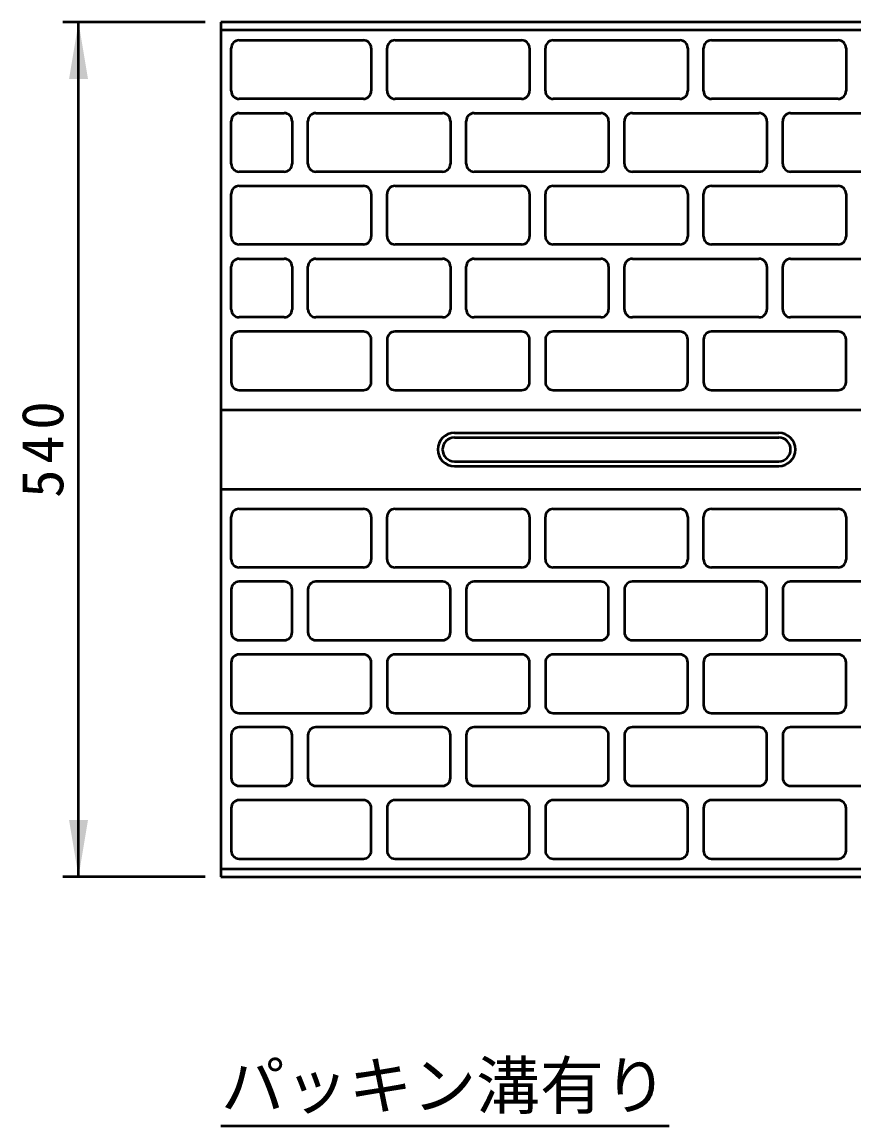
# Model space of a CAD drawing. Units: millimetres, scale not verified. Extents: x 100 to 4105, y 100 to 2870.
# Drawn here: x 1786 to 2312, y 1795 to 2492 of the extents above; entities that cross this region are included whole.
import ezdxf
from ezdxf.enums import TextEntityAlignment as Align

# ---------------------------------------------------------------- set-up
doc = ezdxf.new("R2010")
doc.units = ezdxf.units.MM
doc.header["$LTSCALE"] = 5
doc.layers.add('V-nasSTD', color=7, linetype='Continuous', lineweight=50)
doc.styles.add('ＭＳ ゴシック', font='')
doc.styles.get('ＭＳ ゴシック').set_extended_font_data('MS Gothic')

msp = doc.modelspace()

# ---------------------------------------------------------------- hatches: boundary and pattern name
at = {"layer": 'V-nasSTD'}
for points in [[(1827.552, 2455.857), (1821.552, 2491.857), (1815.552, 2455.857)], [(1815.552, 1987.857), (1821.552, 1951.857), (1827.552, 1987.857)]]:
    msp.add_hatch(color=256, dxfattribs=at).paths.add_polyline_path(points)

# ---------------------------------------------------------------- linework, layer by layer
for p, q in [((1901.552, 2491.857), (1811.552, 2491.857)), ((1821.552, 1951.857), (1821.552, 2491.857)), ((1911.552, 2491.857), (1911.552, 1951.857)), ((2650.052, 2491.857), (1911.552, 2491.857)), ((1911.552, 2486.857), (2650.052, 2486.857)), ((1923.052, 2480.357), (2001.552, 2480.357)), ((2021.552, 2480.357), (2101.552, 2480.357)), ((2121.552, 2480.357), (2201.552, 2480.357)), ((2221.552, 2480.357), (2301.552, 2480.357)), ((1918.052, 2448.357), (1918.052, 2475.357)), ((2006.552, 2475.357), (2006.552, 2448.357)), ((2016.552, 2448.357), (2016.552, 2475.357)), ((2106.552, 2475.357), (2106.552, 2448.357)), ((2116.552, 2448.357), (2116.552, 2475.357)), ((2206.552, 2475.357), (2206.552, 2448.357)), ((2216.552, 2448.357), (2216.552, 2475.357)), ((2306.552, 2475.357), (2306.552, 2448.357)), ((2001.552, 2443.357), (1923.052, 2443.357)), ((2101.552, 2443.357), (2021.552, 2443.357)), ((2201.552, 2443.357), (2121.552, 2443.357)), ((2301.552, 2443.357), (2221.552, 2443.357)), ((1923.052, 2434.357), (1951.552, 2434.357)), ((1971.552, 2434.357), (2051.552, 2434.357)), ((2071.552, 2434.357), (2151.552, 2434.357)), ((2171.552, 2434.357), (2251.552, 2434.357)), ((2271.552, 2434.357), (2351.552, 2434.357)), ((1918.052, 2402.357), (1918.052, 2429.357)), ((1956.552, 2429.357), (1956.552, 2402.357)), ((1966.552, 2402.357), (1966.552, 2429.357)), ((2056.552, 2429.357), (2056.552, 2402.357)), ((2066.552, 2402.357), (2066.552, 2429.357)), ((2156.552, 2429.357), (2156.552, 2402.357)), ((2166.552, 2402.357), (2166.552, 2429.357)), ((2256.552, 2429.357), (2256.552, 2402.357)), ((2266.552, 2402.357), (2266.552, 2429.357)), ((1951.552, 2397.357), (1923.052, 2397.357)), ((2051.552, 2397.357), (1971.552, 2397.357)), ((2151.552, 2397.357), (2071.552, 2397.357)), ((2251.552, 2397.357), (2171.552, 2397.357)), ((2351.552, 2397.357), (2271.552, 2397.357)), ((1923.052, 2388.357), (2001.552, 2388.357)), ((2021.552, 2388.357), (2101.552, 2388.357)), ((2121.552, 2388.357), (2201.552, 2388.357)), ((2221.552, 2388.357), (2301.552, 2388.357)), ((1918.052, 2356.357), (1918.052, 2383.357)), ((2006.552, 2383.357), (2006.552, 2356.357)), ((2016.552, 2356.357), (2016.552, 2383.357)), ((2106.552, 2383.357), (2106.552, 2356.357)), ((2116.552, 2356.357), (2116.552, 2383.357)), ((2206.552, 2383.357), (2206.552, 2356.357)), ((2216.552, 2356.357), (2216.552, 2383.357)), ((2306.552, 2383.357), (2306.552, 2356.357)), ((2001.552, 2351.357), (1923.052, 2351.357)), ((2101.552, 2351.357), (2021.552, 2351.357)), ((2201.552, 2351.357), (2121.552, 2351.357)), ((2301.552, 2351.357), (2221.552, 2351.357)), ((1918.052, 2310.357), (1918.052, 2337.357)), ((1923.052, 2342.357), (1951.552, 2342.357)), ((1956.552, 2337.357), (1956.552, 2310.357)), ((1966.552, 2310.357), (1966.552, 2337.357)), ((1971.552, 2342.357), (2051.552, 2342.357)), ((2056.552, 2337.357), (2056.552, 2310.357)), ((2066.552, 2310.357), (2066.552, 2337.357)), ((2071.552, 2342.357), (2151.552, 2342.357)), ((2156.552, 2337.357), (2156.552, 2310.357)), ((2166.552, 2310.357), (2166.552, 2337.357)), ((2171.552, 2342.357), (2251.552, 2342.357)), ((2256.552, 2337.357), (2256.552, 2310.357)), ((2266.552, 2310.357), (2266.552, 2337.357)), ((2271.552, 2342.357), (2351.552, 2342.357)), ((1951.552, 2305.357), (1923.052, 2305.357)), ((2051.552, 2305.357), (1971.552, 2305.357)), ((2151.552, 2305.357), (2071.552, 2305.357)), ((2251.552, 2305.357), (2171.552, 2305.357)), ((2351.552, 2305.357), (2271.552, 2305.357)), ((2001.552, 2296.357), (1923.052, 2296.357)), ((2101.552, 2296.357), (2021.552, 2296.357)), ((2201.552, 2296.357), (2121.552, 2296.357)), ((2301.552, 2296.357), (2221.552, 2296.357)), ((1918.052, 2291.357), (1918.052, 2264.357)), ((2006.552, 2264.357), (2006.552, 2291.357)), ((2016.552, 2291.357), (2016.552, 2264.357)), ((2106.552, 2264.357), (2106.552, 2291.357)), ((2116.552, 2291.357), (2116.552, 2264.357)), ((2206.552, 2264.357), (2206.552, 2291.357)), ((2216.552, 2291.357), (2216.552, 2264.357)), ((2306.552, 2264.357), (2306.552, 2291.357)), ((1923.052, 2259.357), (2001.552, 2259.357)), ((2021.552, 2259.357), (2101.552, 2259.357)), ((2121.552, 2259.357), (2201.552, 2259.357)), ((2221.552, 2259.357), (2301.552, 2259.357)), ((1911.552, 2246.857), (2650.052, 2246.857)), ((2059.052, 2232.357), (2264.052, 2232.357)), ((2059.052, 2229.357), (2264.052, 2229.357)), ((2059.052, 2214.357), (2264.052, 2214.357)), ((2059.052, 2211.357), (2264.052, 2211.357)), ((1911.552, 2196.857), (2650.052, 2196.857)), ((1923.052, 2184.357), (2001.552, 2184.357)), ((2021.552, 2184.357), (2101.552, 2184.357)), ((2121.552, 2184.357), (2201.552, 2184.357)), ((2221.552, 2184.357), (2301.552, 2184.357)), ((1918.052, 2152.357), (1918.052, 2179.357)), ((2006.552, 2179.357), (2006.552, 2152.357)), ((2016.552, 2152.357), (2016.552, 2179.357)), ((2106.552, 2179.357), (2106.552, 2152.357)), ((2116.552, 2152.357), (2116.552, 2179.357)), ((2206.552, 2179.357), (2206.552, 2152.357)), ((2216.552, 2152.357), (2216.552, 2179.357)), ((2306.552, 2179.357), (2306.552, 2152.357)), ((2001.552, 2147.357), (1923.052, 2147.357)), ((2101.552, 2147.357), (2021.552, 2147.357)), ((2201.552, 2147.357), (2121.552, 2147.357)), ((2301.552, 2147.357), (2221.552, 2147.357)), ((1951.552, 2138.357), (1923.052, 2138.357)), ((2051.552, 2138.357), (1971.552, 2138.357)), ((2151.552, 2138.357), (2071.552, 2138.357)), ((2251.552, 2138.357), (2171.552, 2138.357)), ((2351.552, 2138.357), (2271.552, 2138.357)), ((1918.052, 2133.357), (1918.052, 2106.357)), ((1956.552, 2106.357), (1956.552, 2133.357)), ((1966.552, 2133.357), (1966.552, 2106.357)), ((2056.552, 2106.357), (2056.552, 2133.357)), ((2066.552, 2133.357), (2066.552, 2106.357)), ((2156.552, 2106.357), (2156.552, 2133.357)), ((2166.552, 2133.357), (2166.552, 2106.357)), ((2256.552, 2106.357), (2256.552, 2133.357)), ((2266.552, 2133.357), (2266.552, 2106.357)), ((1923.052, 2101.357), (1951.552, 2101.357)), ((1971.552, 2101.357), (2051.552, 2101.357)), ((2071.552, 2101.357), (2151.552, 2101.357)), ((2171.552, 2101.357), (2251.552, 2101.357)), ((2271.552, 2101.357), (2351.552, 2101.357)), ((2001.552, 2092.357), (1923.052, 2092.357)), ((2101.552, 2092.357), (2021.552, 2092.357)), ((2201.552, 2092.357), (2121.552, 2092.357)), ((2301.552, 2092.357), (2221.552, 2092.357)), ((1918.052, 2087.357), (1918.052, 2060.357)), ((2006.552, 2060.357), (2006.552, 2087.357)), ((2016.552, 2087.357), (2016.552, 2060.357)), ((2106.552, 2060.357), (2106.552, 2087.357)), ((2116.552, 2087.357), (2116.552, 2060.357)), ((2206.552, 2060.357), (2206.552, 2087.357)), ((2216.552, 2087.357), (2216.552, 2060.357)), ((2306.552, 2060.357), (2306.552, 2087.357)), ((1923.052, 2055.357), (2001.552, 2055.357)), ((2021.552, 2055.357), (2101.552, 2055.357)), ((2121.552, 2055.357), (2201.552, 2055.357)), ((2221.552, 2055.357), (2301.552, 2055.357)), ((1951.552, 2046.357), (1923.052, 2046.357)), ((2051.552, 2046.357), (1971.552, 2046.357)), ((2151.552, 2046.357), (2071.552, 2046.357)), ((2251.552, 2046.357), (2171.552, 2046.357)), ((2351.552, 2046.357), (2271.552, 2046.357)), ((1918.052, 2041.357), (1918.052, 2014.357)), ((1956.552, 2014.357), (1956.552, 2041.357)), ((1966.552, 2041.357), (1966.552, 2014.357)), ((2056.552, 2014.357), (2056.552, 2041.357)), ((2066.552, 2041.357), (2066.552, 2014.357)), ((2156.552, 2014.357), (2156.552, 2041.357)), ((2166.552, 2041.357), (2166.552, 2014.357)), ((2256.552, 2014.357), (2256.552, 2041.357)), ((2266.552, 2041.357), (2266.552, 2014.357)), ((1923.052, 2009.357), (1951.552, 2009.357)), ((1971.552, 2009.357), (2051.552, 2009.357)), ((2071.552, 2009.357), (2151.552, 2009.357)), ((2171.552, 2009.357), (2251.552, 2009.357)), ((2271.552, 2009.357), (2351.552, 2009.357)), ((1918.052, 1995.357), (1918.052, 1968.357)), ((2001.552, 2000.357), (1923.052, 2000.357)), ((2006.552, 1968.357), (2006.552, 1995.357)), ((2016.552, 1995.357), (2016.552, 1968.357)), ((2101.552, 2000.357), (2021.552, 2000.357)), ((2106.552, 1968.357), (2106.552, 1995.357)), ((2116.552, 1995.357), (2116.552, 1968.357)), ((2201.552, 2000.357), (2121.552, 2000.357)), ((2206.552, 1968.357), (2206.552, 1995.357)), ((2216.552, 1995.357), (2216.552, 1968.357)), ((2301.552, 2000.357), (2221.552, 2000.357)), ((2306.552, 1968.357), (2306.552, 1995.357)), ((1923.052, 1963.357), (2001.552, 1963.357)), ((2021.552, 1963.357), (2101.552, 1963.357)), ((2121.552, 1963.357), (2201.552, 1963.357)), ((2221.552, 1963.357), (2301.552, 1963.357)), ((1911.552, 1956.857), (2650.052, 1956.857)), ((1901.552, 1951.857), (1811.552, 1951.857)), ((1911.552, 1951.857), (2650.052, 1951.857)), ((1911.552, 1794.53), (2194.759, 1794.53))]:
    msp.add_line(p, q, dxfattribs=at)
for centre, radius, start, end in [((1923.052, 2475.357), 5, 90, 180), ((2001.552, 2475.357), 5, 0, 90), ((2021.552, 2475.357), 5, 90, 180), ((2101.552, 2475.357), 5, 0, 90), ((2121.552, 2475.357), 5, 90, 180), ((2201.552, 2475.357), 5, 0, 90), ((2221.552, 2475.357), 5, 90, 180), ((2301.552, 2475.357), 5, 0, 90), ((1923.052, 2448.357), 5, 180, 270), ((2001.552, 2448.357), 5, 270, 0), ((2021.552, 2448.357), 5, 180, 270), ((2101.552, 2448.357), 5, 270, 0), ((2121.552, 2448.357), 5, 180, 270), ((2201.552, 2448.357), 5, 270, 0), ((2221.552, 2448.357), 5, 180, 270), ((2301.552, 2448.357), 5, 270, 0), ((1923.052, 2429.357), 5, 90, 180), ((1951.552, 2429.357), 5, 0, 90), ((1971.552, 2429.357), 5, 90, 180), ((2051.552, 2429.357), 5, 0, 90), ((2071.552, 2429.357), 5, 90, 180), ((2151.552, 2429.357), 5, 0, 90), ((2171.552, 2429.357), 5, 90, 180), ((2251.552, 2429.357), 5, 0, 90), ((2271.552, 2429.357), 5, 90, 180), ((1923.052, 2402.357), 5, 180, 270), ((1951.552, 2402.357), 5, 270, 0), ((1971.552, 2402.357), 5, 180, 270), ((2051.552, 2402.357), 5, 270, 0), ((2071.552, 2402.357), 5, 180, 270), ((2151.552, 2402.357), 5, 270, 0), ((2171.552, 2402.357), 5, 180, 270), ((2251.552, 2402.357), 5, 270, 0), ((2271.552, 2402.357), 5, 180, 270), ((1923.052, 2383.357), 5, 90, 180), ((2001.552, 2383.357), 5, 0, 90), ((2021.552, 2383.357), 5, 90, 180), ((2101.552, 2383.357), 5, 0, 90), ((2121.552, 2383.357), 5, 90, 180), ((2201.552, 2383.357), 5, 0, 90), ((2221.552, 2383.357), 5, 90, 180), ((2301.552, 2383.357), 5, 0, 90), ((1923.052, 2356.357), 5, 180, 270), ((2001.552, 2356.357), 5, 270, 0), ((2021.552, 2356.357), 5, 180, 270), ((2101.552, 2356.357), 5, 270, 0), ((2121.552, 2356.357), 5, 180, 270), ((2201.552, 2356.357), 5, 270, 0), ((2221.552, 2356.357), 5, 180, 270), ((2301.552, 2356.357), 5, 270, 0), ((1923.052, 2337.357), 5, 90, 180), ((1951.552, 2337.357), 5, 0, 90), ((1971.552, 2337.357), 5, 90, 180), ((2051.552, 2337.357), 5, 0, 90), ((2071.552, 2337.357), 5, 90, 180), ((2151.552, 2337.357), 5, 0, 90), ((2171.552, 2337.357), 5, 90, 180), ((2251.552, 2337.357), 5, 0, 90), ((2271.552, 2337.357), 5, 90, 180), ((1923.052, 2310.357), 5, 180, 270), ((1951.552, 2310.357), 5, 270, 0), ((1971.552, 2310.357), 5, 180, 270), ((2051.552, 2310.357), 5, 270, 0), ((2071.552, 2310.357), 5, 180, 270), ((2151.552, 2310.357), 5, 270, 0), ((2171.552, 2310.357), 5, 180, 270), ((2251.552, 2310.357), 5, 270, 0), ((2271.552, 2310.357), 5, 180, 270), ((1923.052, 2291.357), 5, 90, 180), ((2001.552, 2291.357), 5, 0, 90), ((2021.552, 2291.357), 5, 90, 180), ((2101.552, 2291.357), 5, 0, 90), ((2121.552, 2291.357), 5, 90, 180), ((2201.552, 2291.357), 5, 0, 90), ((2221.552, 2291.357), 5, 90, 180), ((2301.552, 2291.357), 5, 0, 90), ((1923.052, 2264.357), 5, 180, 270), ((2001.552, 2264.357), 5, 270, 0), ((2021.552, 2264.357), 5, 180, 270), ((2101.552, 2264.357), 5, 270, 0), ((2121.552, 2264.357), 5, 180, 270), ((2201.552, 2264.357), 5, 270, 0), ((2221.552, 2264.357), 5, 180, 270), ((2301.552, 2264.357), 5, 270, 0), ((2059.052, 2221.857), 10.5, 90, 270), ((2264.052, 2221.857), 10.5, 270, 90), ((2059.052, 2221.857), 7.5, 90, 270), ((2264.052, 2221.857), 7.5, 270, 90), ((1923.052, 2179.357), 5, 90, 180), ((2001.552, 2179.357), 5, 0, 90), ((2021.552, 2179.357), 5, 90, 180), ((2101.552, 2179.357), 5, 0, 90), ((2121.552, 2179.357), 5, 90, 180), ((2201.552, 2179.357), 5, 0, 90), ((2221.552, 2179.357), 5, 90, 180), ((2301.552, 2179.357), 5, 0, 90), ((1923.052, 2152.357), 5, 180, 270), ((2001.552, 2152.357), 5, 270, 0), ((2021.552, 2152.357), 5, 180, 270), ((2101.552, 2152.357), 5, 270, 0), ((2121.552, 2152.357), 5, 180, 270), ((2201.552, 2152.357), 5, 270, 0), ((2221.552, 2152.357), 5, 180, 270), ((2301.552, 2152.357), 5, 270, 0), ((1923.052, 2133.357), 5, 90, 180), ((1951.552, 2133.357), 5, 0, 90), ((1971.552, 2133.357), 5, 90, 180), ((2051.552, 2133.357), 5, 0, 90), ((2071.552, 2133.357), 5, 90, 180), ((2151.552, 2133.357), 5, 0, 90), ((2171.552, 2133.357), 5, 90, 180), ((2251.552, 2133.357), 5, 0, 90), ((2271.552, 2133.357), 5, 90, 180), ((1923.052, 2106.357), 5, 180, 270), ((1951.552, 2106.357), 5, 270, 0), ((1971.552, 2106.357), 5, 180, 270), ((2051.552, 2106.357), 5, 270, 0), ((2071.552, 2106.357), 5, 180, 270), ((2151.552, 2106.357), 5, 270, 0), ((2171.552, 2106.357), 5, 180, 270), ((2251.552, 2106.357), 5, 270, 0), ((2271.552, 2106.357), 5, 180, 270), ((1923.052, 2087.357), 5, 90, 180), ((2001.552, 2087.357), 5, 0, 90), ((2021.552, 2087.357), 5, 90, 180), ((2101.552, 2087.357), 5, 0, 90), ((2121.552, 2087.357), 5, 90, 180), ((2201.552, 2087.357), 5, 0, 90), ((2221.552, 2087.357), 5, 90, 180), ((2301.552, 2087.357), 5, 0, 90), ((1923.052, 2060.357), 5, 180, 270), ((2001.552, 2060.357), 5, 270, 0), ((2021.552, 2060.357), 5, 180, 270), ((2101.552, 2060.357), 5, 270, 0), ((2121.552, 2060.357), 5, 180, 270), ((2201.552, 2060.357), 5, 270, 0), ((2221.552, 2060.357), 5, 180, 270), ((2301.552, 2060.357), 5, 270, 0), ((1923.052, 2041.357), 5, 90, 180), ((1951.552, 2041.357), 5, 0, 90), ((1971.552, 2041.357), 5, 90, 180), ((2051.552, 2041.357), 5, 0, 90), ((2071.552, 2041.357), 5, 90, 180), ((2151.552, 2041.357), 5, 0, 90), ((2171.552, 2041.357), 5, 90, 180), ((2251.552, 2041.357), 5, 0, 90), ((2271.552, 2041.357), 5, 90, 180), ((1923.052, 2014.357), 5, 180, 270), ((1951.552, 2014.357), 5, 270, 0), ((1971.552, 2014.357), 5, 180, 270), ((2051.552, 2014.357), 5, 270, 0), ((2071.552, 2014.357), 5, 180, 270), ((2151.552, 2014.357), 5, 270, 0), ((2171.552, 2014.357), 5, 180, 270), ((2251.552, 2014.357), 5, 270, 0), ((2271.552, 2014.357), 5, 180, 270), ((1923.052, 1995.357), 5, 90, 180), ((2001.552, 1995.357), 5, 0, 90), ((2021.552, 1995.357), 5, 90, 180), ((2101.552, 1995.357), 5, 0, 90), ((2121.552, 1995.357), 5, 90, 180), ((2201.552, 1995.357), 5, 0, 90), ((2221.552, 1995.357), 5, 90, 180), ((2301.552, 1995.357), 5, 0, 90), ((1923.052, 1968.357), 5, 180, 270), ((2001.552, 1968.357), 5, 270, 0), ((2021.552, 1968.357), 5, 180, 270), ((2101.552, 1968.357), 5, 270, 0), ((2121.552, 1968.357), 5, 180, 270), ((2201.552, 1968.357), 5, 270, 0), ((2221.552, 1968.357), 5, 180, 270), ((2301.552, 1968.357), 5, 270, 0)]:
    msp.add_arc(centre, radius, start, end, dxfattribs=at)

# ---------------------------------------------------------------- texts
at = {"layer": 'V-nasSTD', "style": 'ＭＳ ゴシック'}
msp.add_text('パッキン溝有り', height=29.56, dxfattribs=at).set_placement((1911.552, 1834.85), align=Align.TOP_LEFT)
at = {"layer": 'V-nasSTD', "insert": (1785.552, 2191.257), "char_height": 26.39, "attachment_point": 1, "rotation": 90, "style": 'ＭＳ ゴシック'}
msp.add_mtext('\\T1.2;540', dxfattribs=at)

doc.saveas('drawing.dxf')
